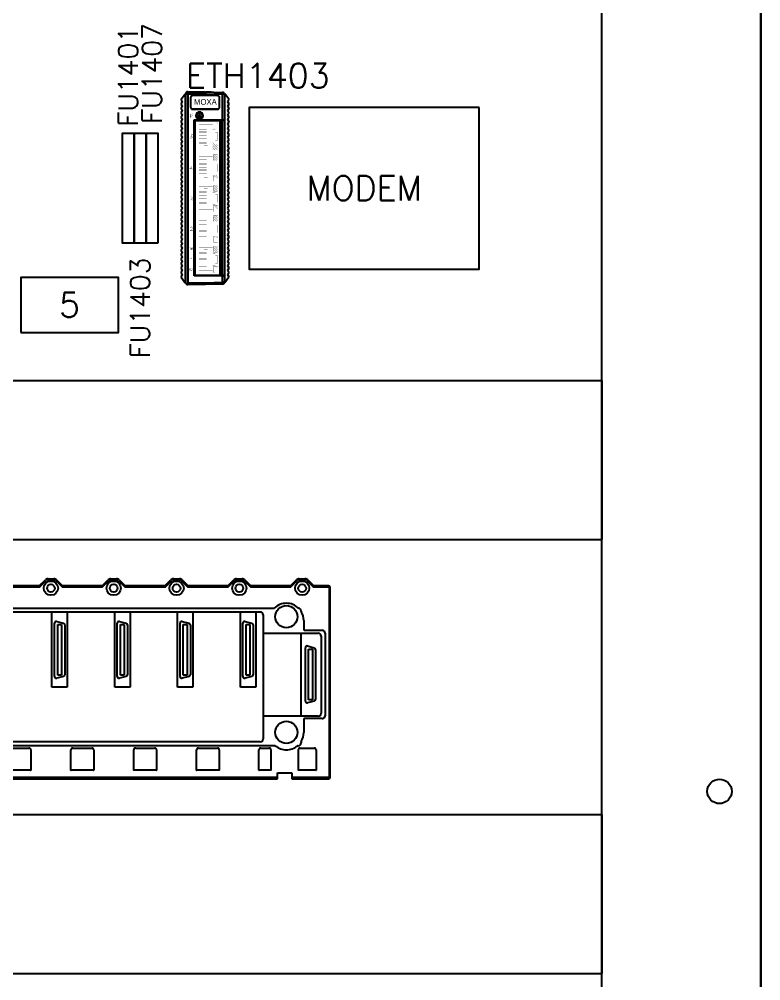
# Model space of a CAD drawing. Header units: inches. Extents: x -8 to 28.4, y -30 to 31.2.
# Drawn here: x 13.24 to 28.4, y -4.14 to 15.5 of the extents above; entities that cross this region are included whole.
import ezdxf
from ezdxf.enums import TextEntityAlignment as Align

# ---------------------------------------------------------------- set-up
doc = ezdxf.new("R2010")
doc.units = ezdxf.units.IN
doc.header["$MEASUREMENT"] = 0
doc.set_wipeout_variables(frame=1)
for name, color, linetype in [('271317274H_1', 7, 'Continuous'), ('PNPD', 7, 'Continuous'), ('PNPG', 72, 'Continuous'), ('PSYMS', 7, 'Continuous'), ('PTAG', 150, 'Continuous')]:
    doc.layers.add(name, color=color, linetype=linetype)
doc.styles.get("Standard").update_dxf_attribs({"font": 'romans.shx'})
doc.styles.add('WD', font='romans.shx')

# ---------------------------------------------------------------- blocks, each defined once
blk = doc.blocks.new('EDS-205')
at = {"color": 7, "linetype": 'Continuous'}
for p, q in [((0.135, 1.969), (0.499, 1.969)), ((0.135, 1.969), (0.135, -1.929)), ((0.499, 1.969), (0.845, 1.956)), ((0.499, 1.969), (0.499, 1.929)), ((0.513, 1.969), (0.604, 1.969)), ((0.604, 1.969), (0.604, 1.965)), ((0.003, 1.802), (0.025, 1.766)), ((0.004, 1.819), (0.084, 1.929)), ((0.084, 1.929), (0.499, 1.929)), ((0.084, 1.89), (0.096, 1.89)), ((0.084, 1.89), (0.084, -1.89)), ((0.096, -1.929), (0.096, 1.929)), ((0.193, 1.85), (0.194, 1.85)), ((0.193, 1.85), (0.193, 1.654)), ((0.194, 1.85), (0.194, 1.654)), ((0.745, 1.891), (0.234, 1.891)), ((0.234, 1.891), (0.234, 1.89)), ((0.745, 1.89), (0.234, 1.89)), ((0.499, 1.929), (0.844, 1.917)), ((0.745, 1.891), (0.745, 1.89)), ((0.786, 1.85), (0.785, 1.85)), ((0.785, 1.654), (0.785, 1.85)), ((0.786, 1.654), (0.786, 1.85)), ((0.844, 1.917), (0.845, 1.956)), ((0.883, 1.917), (0.844, 1.917)), ((0.844, 1.395), (0.844, 1.917)), ((0.881, 1.929), (0.895, 1.929)), ((0.883, 1.929), (0.883, -1.929)), ((0.883, 1.89), (0.895, 1.89)), ((0.975, 1.819), (0.895, 1.929)), ((0.895, -1.89), (0.895, 1.89)), ((0.954, 1.766), (0.976, 1.802)), ((0.025, 1.766), (0.002, 1.729)), ((0.002, 1.712), (0.025, 1.675)), ((0.025, 1.675), (0.002, 1.638)), ((0.002, 1.622), (0.025, 1.585)), ((0.025, 1.585), (0.002, 1.547)), ((0.193, 1.654), (0.194, 1.654)), ((0.234, 1.614), (0.745, 1.614)), ((0.234, 1.613), (0.234, 1.614)), ((0.745, 1.613), (0.234, 1.613)), ((0.745, 1.613), (0.745, 1.614)), ((0.786, 1.654), (0.785, 1.654)), ((0.977, 1.729), (0.954, 1.766)), ((0.954, 1.675), (0.977, 1.712)), ((0.977, 1.638), (0.954, 1.675)), ((0.954, 1.585), (0.977, 1.622)), ((0.977, 1.547), (0.954, 1.585)), ((0.002, 1.531), (0.025, 1.494)), ((0.025, 1.494), (0.002, 1.457)), ((0.002, 1.441), (0.025, 1.404)), ((0.025, 1.404), (0.002, 1.366)), ((0.264, 1.395), (0.844, 1.395)), ((0.268, 1.391), (0.264, 1.395)), ((0.264, -1.789), (0.264, 1.395)), ((0.883, 1.392), (0.268, 1.391)), ((0.268, 1.391), (0.268, 1.383)), ((0.269, 1.383), (0.268, 1.383)), ((0.269, 1.383), (0.269, -1.784)), ((0.277, 1.391), (0.277, -1.784)), ((0.277, 1.382), (0.793, 1.382)), ((0.332, 1.534), (0.329, 1.537)), ((0.419, 1.534), (0.422, 1.537)), ((0.539, 1.382), (0.539, 1.391)), ((0.793, 1.382), (0.793, -1.776)), ((0.804, 1.391), (0.804, -1.784)), ((0.804, 1.386), (0.883, 1.39)), ((0.843, 1.388), (0.843, 1.391)), ((0.844, 1.395), (0.872, 1.394)), ((0.844, 1.391), (0.844, 1.388)), ((0.846, -1.782), (0.846, 1.388)), ((0.872, 1.394), (0.883, 1.393)), ((0.954, 1.494), (0.977, 1.531)), ((0.977, 1.457), (0.954, 1.494)), ((0.954, 1.404), (0.977, 1.441)), ((0.977, 1.366), (0.954, 1.404)), ((0.002, 1.35), (0.025, 1.313)), ((0.025, 1.313), (0.002, 1.276)), ((0.002, 1.26), (0.025, 1.222)), ((0.025, 1.222), (0.002, 1.185)), ((0.954, 1.313), (0.977, 1.35)), ((0.977, 1.276), (0.954, 1.313)), ((0.954, 1.222), (0.977, 1.26)), ((0.977, 1.185), (0.954, 1.222)), ((0.002, 1.169), (0.025, 1.132)), ((0.025, 1.132), (0.002, 1.095)), ((0.002, 1.079), (0.025, 1.041)), ((0.025, 1.041), (0.002, 1.004)), ((0.002, 0.988), (0.025, 0.951)), ((0.954, 1.132), (0.977, 1.169)), ((0.977, 1.095), (0.954, 1.132)), ((0.954, 1.041), (0.977, 1.079)), ((0.977, 1.004), (0.954, 1.041)), ((0.954, 0.951), (0.977, 0.988)), ((0.025, 0.951), (0.002, 0.914)), ((0.002, 0.897), (0.025, 0.86)), ((0.025, 0.86), (0.002, 0.823)), ((0.002, 0.807), (0.025, 0.77)), ((0.977, 0.914), (0.954, 0.951)), ((0.954, 0.86), (0.977, 0.897)), ((0.977, 0.823), (0.954, 0.86)), ((0.954, 0.77), (0.977, 0.807)), ((0.025, 0.77), (0.002, 0.733)), ((0.002, 0.716), (0.025, 0.679)), ((0.025, 0.679), (0.002, 0.642)), ((0.002, 0.626), (0.025, 0.589)), ((0.977, 0.733), (0.954, 0.77)), ((0.954, 0.679), (0.977, 0.716)), ((0.977, 0.642), (0.954, 0.679)), ((0.954, 0.589), (0.977, 0.626)), ((0.025, 0.589), (0.002, 0.551)), ((0.002, 0.535), (0.025, 0.498)), ((0.025, 0.498), (0.002, 0.461)), ((0.002, 0.445), (0.025, 0.407)), ((0.025, 0.407), (0.002, 0.37)), ((0.977, 0.551), (0.954, 0.589)), ((0.954, 0.498), (0.977, 0.535)), ((0.977, 0.461), (0.954, 0.498)), ((0.954, 0.407), (0.977, 0.445)), ((0.977, 0.37), (0.954, 0.407)), ((0.002, 0.354), (0.025, 0.317)), ((0.025, 0.317), (0.002, 0.28)), ((0.002, 0.264), (0.025, 0.226)), ((0.025, 0.226), (0.002, 0.189)), ((0.954, 0.317), (0.977, 0.354)), ((0.977, 0.28), (0.954, 0.317)), ((0.954, 0.226), (0.977, 0.264)), ((0.977, 0.189), (0.954, 0.226)), ((0.002, 0.173), (0.025, 0.136)), ((0.025, 0.136), (0.002, 0.099)), ((0.002, 0.082), (0.025, 0.045)), ((0.025, 0.045), (0.002, 0.008)), ((0.793, 0.059), (0.804, 0.059)), ((0.954, 0.136), (0.977, 0.173)), ((0.977, 0.099), (0.954, 0.136)), ((0.954, 0.045), (0.977, 0.082)), ((0.977, 0.008), (0.954, 0.045)), ((0.002, -0.008), (0.025, -0.045)), ((0.025, -0.045), (0.002, -0.082)), ((0.002, -0.099), (0.025, -0.136)), ((0.025, -0.136), (0.002, -0.173)), ((0.002, -0.189), (0.025, -0.226)), ((0.793, -0.138), (0.804, -0.138)), ((0.954, -0.045), (0.977, -0.008)), ((0.977, -0.082), (0.954, -0.045)), ((0.954, -0.136), (0.977, -0.099)), ((0.977, -0.173), (0.954, -0.136)), ((0.954, -0.226), (0.977, -0.189)), ((0.025, -0.226), (0.002, -0.264)), ((0.002, -0.28), (0.025, -0.317)), ((0.025, -0.317), (0.002, -0.354)), ((0.002, -0.37), (0.025, -0.407)), ((0.977, -0.264), (0.954, -0.226)), ((0.954, -0.317), (0.977, -0.28)), ((0.977, -0.354), (0.954, -0.317)), ((0.954, -0.407), (0.977, -0.37)), ((0.025, -0.407), (0.002, -0.445)), ((0.002, -0.461), (0.025, -0.498)), ((0.025, -0.498), (0.002, -0.535)), ((0.002, -0.551), (0.025, -0.589)), ((0.025, -0.589), (0.002, -0.626)), ((0.977, -0.445), (0.954, -0.407)), ((0.954, -0.498), (0.977, -0.461)), ((0.977, -0.535), (0.954, -0.498)), ((0.954, -0.589), (0.977, -0.551)), ((0.977, -0.626), (0.954, -0.589)), ((0.002, -0.642), (0.025, -0.679)), ((0.025, -0.679), (0.002, -0.716)), ((0.002, -0.733), (0.025, -0.77)), ((0.025, -0.77), (0.002, -0.807)), ((0.954, -0.679), (0.977, -0.642)), ((0.977, -0.716), (0.954, -0.679)), ((0.954, -0.77), (0.977, -0.733)), ((0.977, -0.807), (0.954, -0.77)), ((0.002, -0.823), (0.025, -0.86)), ((0.025, -0.86), (0.002, -0.897)), ((0.002, -0.914), (0.025, -0.951)), ((0.025, -0.951), (0.002, -0.988)), ((0.954, -0.86), (0.977, -0.823)), ((0.977, -0.897), (0.954, -0.86)), ((0.954, -0.951), (0.977, -0.914)), ((0.977, -0.988), (0.954, -0.951)), ((0.002, -1.004), (0.025, -1.041)), ((0.025, -1.041), (0.002, -1.079)), ((0.002, -1.095), (0.025, -1.132)), ((0.025, -1.132), (0.002, -1.169)), ((0.954, -1.041), (0.977, -1.004)), ((0.977, -1.079), (0.954, -1.041)), ((0.954, -1.132), (0.977, -1.095)), ((0.977, -1.169), (0.954, -1.132)), ((0.002, -1.185), (0.025, -1.222)), ((0.025, -1.222), (0.002, -1.26)), ((0.002, -1.276), (0.025, -1.313)), ((0.025, -1.313), (0.002, -1.35)), ((0.002, -1.366), (0.025, -1.404)), ((0.954, -1.222), (0.977, -1.185)), ((0.977, -1.26), (0.954, -1.222)), ((0.954, -1.313), (0.977, -1.276)), ((0.977, -1.35), (0.954, -1.313)), ((0.954, -1.404), (0.977, -1.366)), ((0.025, -1.404), (0.002, -1.441)), ((0.002, -1.457), (0.025, -1.494)), ((0.025, -1.494), (0.002, -1.531)), ((0.002, -1.547), (0.025, -1.585)), ((0.793, -1.516), (0.804, -1.516)), ((0.977, -1.441), (0.954, -1.404)), ((0.954, -1.494), (0.977, -1.457)), ((0.977, -1.531), (0.954, -1.494)), ((0.954, -1.585), (0.977, -1.547)), ((0.025, -1.585), (0.002, -1.622)), ((0.002, -1.638), (0.025, -1.675)), ((0.025, -1.675), (0.002, -1.712)), ((0.002, -1.729), (0.025, -1.766)), ((0.025, -1.766), (0.003, -1.802)), ((0.793, -1.713), (0.804, -1.713)), ((0.977, -1.622), (0.954, -1.585)), ((0.954, -1.675), (0.977, -1.638)), ((0.977, -1.712), (0.954, -1.675)), ((0.954, -1.766), (0.977, -1.729)), ((0.976, -1.802), (0.954, -1.766)), ((0.004, -1.819), (0.084, -1.929)), ((0.084, -1.89), (0.096, -1.89)), ((0.096, -1.929), (0.084, -1.929)), ((0.107, -1.957), (0.135, -1.929)), ((0.135, -1.929), (0.499, -1.929)), ((0.264, -1.789), (0.269, -1.784)), ((0.844, -1.789), (0.264, -1.789)), ((0.269, -1.784), (0.836, -1.784)), ((0.277, -1.776), (0.793, -1.776)), ((0.499, -1.929), (0.844, -1.917)), ((0.499, -1.969), (0.499, -1.929)), ((0.845, -1.956), (0.499, -1.969)), ((0.539, -1.784), (0.539, -1.776)), ((0.883, -1.783), (0.804, -1.779)), ((0.836, -1.785), (0.836, -1.784)), ((0.883, -1.785), (0.836, -1.785)), ((0.843, -1.785), (0.843, -1.782)), ((0.844, -1.781), (0.844, -1.785)), ((0.844, -1.789), (0.872, -1.788)), ((0.844, -1.917), (0.844, -1.789)), ((0.845, -1.956), (0.844, -1.917)), ((0.883, -1.917), (0.844, -1.917)), ((0.872, -1.788), (0.883, -1.787)), ((0.881, -1.929), (0.895, -1.929)), ((0.883, -1.89), (0.895, -1.89)), ((0.975, -1.819), (0.895, -1.929)), ((0.499, -1.969), (0.135, -1.969))]:
    blk.add_line(p, q, dxfattribs=at)
at = {"color": 7, "linetype": 'Continuous', "extrusion": (0, 0, -1), "flags": 128}
for points in [[(-0.074, 1.916), (-0.082, 1.904), (-0.084, 1.89)], [(-0.895, 1.89), (-0.898, 1.904), (-0.905, 1.916)], [(-0.084, -1.89), (-0.082, -1.904), (-0.074, -1.916)], [(-0.905, -1.916), (-0.898, -1.904), (-0.895, -1.89)]]:
    blk.add_lwpolyline(points, dxfattribs=at)
at = {"color": 7, "linetype": 'Continuous'}
for radius in [0.0591, 0.0197]:
    blk.add_circle((0.375, 1.48), radius, dxfattribs=at)
for centre, radius, start, end in [((0.135, 1.929), 0.0394, 90, 180), ((0.016, 1.81), 0.0157, 143.7462, 210.9638), ((0.234, 1.85), 0.0404, 90, 180), ((0.234, 1.85), 0.0394, 90, 180), ((0.745, 1.85), 0.0404, 0, 90), ((0.745, 1.85), 0.0394, 0, 90), ((0.844, 1.917), 0.0394, 17.8286, 88), ((0.844, 1.917), 0.0394, 0, 88), ((0.963, 1.81), 0.0157, 329.0362, 36.2538), ((0.016, 1.72), 0.0157, 149.0362, 210.9638), ((0.016, 1.63), 0.0157, 149.0362, 210.9638), ((0.234, 1.654), 0.0404, 180, 270), ((0.234, 1.654), 0.0394, 180, 270), ((0.745, 1.654), 0.0404, 270, 0), ((0.745, 1.654), 0.0394, 270, 0), ((0.963, 1.72), 0.0157, 329.0362, 30.9638), ((0.963, 1.63), 0.0157, 329.0362, 30.9638), ((0.016, 1.539), 0.0157, 149.0362, 210.9638), ((0.016, 1.449), 0.0157, 149.0362, 210.9638), ((0.375, 1.48), 0.073, 129.3229, 50.6771), ((0.375, 1.488), 0.0671, 46.4138, 133.5862), ((0.963, 1.539), 0.0157, 329.0362, 30.9638), ((0.963, 1.449), 0.0157, 329.0362, 30.9638), ((0.016, 1.358), 0.0157, 149.0362, 210.9638), ((0.016, 1.268), 0.0157, 149.0362, 210.9638), ((0.016, 1.177), 0.0157, 149.0362, 210.9638), ((0.963, 1.358), 0.0157, 329.0362, 30.9638), ((0.963, 1.268), 0.0157, 329.0362, 30.9638), ((0.963, 1.177), 0.0157, 329.0362, 30.9638), ((0.016, 1.087), 0.0157, 149.0362, 210.9638), ((0.016, 0.996), 0.0157, 149.0362, 210.9638), ((0.963, 1.087), 0.0157, 329.0362, 30.9638), ((0.963, 0.996), 0.0157, 329.0362, 30.9638), ((0.016, 0.906), 0.0157, 149.0362, 210.9638), ((0.016, 0.815), 0.0157, 149.0362, 210.9638), ((0.963, 0.906), 0.0157, 329.0362, 30.9638), ((0.963, 0.815), 0.0157, 329.0362, 30.9638), ((0.016, 0.724), 0.0157, 149.0362, 210.9638), ((0.016, 0.634), 0.0157, 149.0362, 210.9638), ((0.963, 0.724), 0.0157, 329.0362, 30.9638), ((0.963, 0.634), 0.0157, 329.0362, 30.9638), ((0.016, 0.543), 0.0157, 149.0362, 210.9638), ((0.016, 0.453), 0.0157, 149.0362, 210.9638), ((0.963, 0.543), 0.0157, 329.0362, 30.9638), ((0.963, 0.453), 0.0157, 329.0362, 30.9638), ((0.016, 0.362), 0.0157, 149.0362, 210.9638), ((0.016, 0.272), 0.0157, 149.0362, 210.9638), ((0.963, 0.362), 0.0157, 329.0362, 30.9638), ((0.963, 0.272), 0.0157, 329.0362, 30.9638), ((0.016, 0.181), 0.0157, 149.0362, 210.9638), ((0.016, 0.091), 0.0157, 149.0362, 210.9638), ((0.016, 0), 0.0157, 149.0362, 210.9638), ((0.963, 0.181), 0.0157, 329.0362, 30.9638), ((0.963, 0.091), 0.0157, 329.0362, 30.9638), ((0.963, 0), 0.0157, 329.0362, 30.9638), ((0.016, -0.091), 0.0157, 149.0362, 210.9638), ((0.016, -0.181), 0.0157, 149.0362, 210.9638), ((0.963, -0.091), 0.0157, 329.0362, 30.9638), ((0.963, -0.181), 0.0157, 329.0362, 30.9638), ((0.016, -0.272), 0.0157, 149.0362, 210.9638), ((0.016, -0.362), 0.0157, 149.0362, 210.9638), ((0.963, -0.272), 0.0157, 329.0362, 30.9638), ((0.963, -0.362), 0.0157, 329.0362, 30.9638), ((0.016, -0.453), 0.0157, 149.0362, 210.9638), ((0.016, -0.543), 0.0157, 149.0362, 210.9638), ((0.963, -0.453), 0.0157, 329.0362, 30.9638), ((0.963, -0.543), 0.0157, 329.0362, 30.9638), ((0.016, -0.634), 0.0157, 149.0362, 210.9638), ((0.016, -0.724), 0.0157, 149.0362, 210.9638), ((0.963, -0.634), 0.0157, 329.0362, 30.9638), ((0.963, -0.724), 0.0157, 329.0362, 30.9638), ((0.016, -0.815), 0.0157, 149.0362, 210.9638), ((0.016, -0.906), 0.0157, 149.0362, 210.9638), ((0.963, -0.815), 0.0157, 329.0362, 30.9638), ((0.963, -0.906), 0.0157, 329.0362, 30.9638), ((0.016, -0.996), 0.0157, 149.0362, 210.9638), ((0.016, -1.087), 0.0157, 149.0362, 210.9638), ((0.016, -1.177), 0.0157, 149.0362, 210.9638), ((0.963, -0.996), 0.0157, 329.0362, 30.9638), ((0.963, -1.087), 0.0157, 329.0362, 30.9638), ((0.963, -1.177), 0.0157, 329.0362, 30.9638), ((0.016, -1.268), 0.0157, 149.0362, 210.9638), ((0.016, -1.358), 0.0157, 149.0362, 210.9638), ((0.963, -1.268), 0.0157, 329.0362, 30.9638), ((0.963, -1.358), 0.0157, 329.0362, 30.9638), ((0.016, -1.449), 0.0157, 149.0362, 210.9638), ((0.016, -1.539), 0.0157, 149.0362, 210.9638), ((0.963, -1.449), 0.0157, 329.0362, 30.9638), ((0.963, -1.539), 0.0157, 329.0362, 30.9638), ((0.016, -1.63), 0.0157, 149.0362, 210.9638), ((0.016, -1.72), 0.0157, 149.0362, 210.9638), ((0.963, -1.63), 0.0157, 329.0362, 30.9638), ((0.963, -1.72), 0.0157, 329.0362, 30.9638), ((0.016, -1.81), 0.0157, 149.0362, 216.2538), ((0.135, -1.929), 0.0394, 180, 270), ((0.844, -1.917), 0.0394, 272, 0), ((0.963, -1.81), 0.0157, 323.7462, 30.9638)]:
    blk.add_arc(centre, radius, start, end, dxfattribs=at)
at = {"layer": '271317274H_1', "color": 7, "linetype": 'Continuous', "const_width": 0.003}
for points in [[(0.198, 1.471), (0.198, 1.442), (0.184, 1.442), (0.184, 1.521), (0.192, 1.522), (0.198, 1.522), (0.2, 1.522), (0.212, 1.521), (0.221, 1.52), (0.228, 1.516), (0.233, 1.512), (0.236, 1.506), (0.237, 1.498), (0.233, 1.483), (0.222, 1.474), (0.205, 1.471), (0.203, 1.471), (0.201, 1.471)], [(0.198, 1.509), (0.198, 1.484), (0.2, 1.484), (0.202, 1.483), (0.204, 1.483), (0.21, 1.484), (0.214, 1.485), (0.218, 1.487), (0.22, 1.489), (0.222, 1.493), (0.222, 1.497), (0.22, 1.504), (0.213, 1.508), (0.202, 1.51), (0.201, 1.51), (0.199, 1.509)], [(0.186, 1.027), (0.192, 1.039), (0.197, 1.035), (0.202, 1.033), (0.207, 1.032), (0.214, 1.034), (0.219, 1.04), (0.22, 1.049), (0.22, 1.054), (0.219, 1.058), (0.217, 1.061), (0.215, 1.063), (0.211, 1.064), (0.207, 1.064), (0.203, 1.064), (0.198, 1.062), (0.194, 1.058), (0.189, 1.062), (0.189, 1.101), (0.231, 1.101), (0.231, 1.089), (0.202, 1.089), (0.202, 1.075), (0.205, 1.076), (0.208, 1.076), (0.211, 1.076), (0.218, 1.076), (0.224, 1.073), (0.229, 1.07), (0.232, 1.065), (0.234, 1.058), (0.235, 1.05), (0.232, 1.034), (0.222, 1.024), (0.207, 1.02), (0.199, 1.021), (0.192, 1.023)], [(0.229, 0.395), (0.229, 0.375), (0.215, 0.375), (0.215, 0.395), (0.179, 0.395), (0.179, 0.404), (0.223, 0.455), (0.229, 0.455), (0.229, 0.407), (0.237, 0.407), (0.237, 0.395)], [(0.215, 0.431), (0.195, 0.407), (0.215, 0.407)], [(0.186, -0.241), (0.193, -0.23), (0.197, -0.234), (0.202, -0.236), (0.206, -0.237), (0.214, -0.235), (0.218, -0.231), (0.22, -0.224), (0.219, -0.221), (0.218, -0.217), (0.216, -0.215), (0.213, -0.213), (0.209, -0.212), (0.205, -0.211), (0.203, -0.211), (0.203, -0.2), (0.205, -0.2), (0.212, -0.198), (0.216, -0.195), (0.217, -0.189), (0.216, -0.184), (0.212, -0.18), (0.206, -0.179), (0.202, -0.179), (0.198, -0.181), (0.194, -0.184), (0.188, -0.175), (0.19, -0.173), (0.192, -0.171), (0.196, -0.169), (0.199, -0.168), (0.203, -0.167), (0.207, -0.167), (0.214, -0.167), (0.22, -0.169), (0.225, -0.172), (0.229, -0.176), (0.231, -0.181), (0.232, -0.187), (0.231, -0.195), (0.227, -0.2), (0.222, -0.205), (0.229, -0.21), (0.233, -0.217), (0.234, -0.225), (0.234, -0.232), (0.231, -0.238), (0.227, -0.243), (0.221, -0.246), (0.214, -0.248), (0.206, -0.249), (0.199, -0.248), (0.192, -0.245)], [(0.184, -0.871), (0.184, -0.866), (0.21, -0.829), (0.214, -0.822), (0.216, -0.816), (0.217, -0.811), (0.216, -0.806), (0.212, -0.803), (0.206, -0.802), (0.201, -0.803), (0.197, -0.806), (0.193, -0.81), (0.184, -0.803), (0.186, -0.799), (0.189, -0.796), (0.192, -0.793), (0.197, -0.791), (0.201, -0.79), (0.206, -0.79), (0.213, -0.79), (0.22, -0.792), (0.225, -0.795), (0.229, -0.799), (0.231, -0.805), (0.232, -0.811), (0.231, -0.817), (0.228, -0.825), (0.223, -0.833), (0.207, -0.858), (0.237, -0.858), (0.237, -0.871)], [(0.16, -1.262), (0.16, -1.23), (0.15, -1.236), (0.15, -1.228), (0.156, -1.225), (0.16, -1.221), (0.164, -1.217), (0.167, -1.217), (0.167, -1.262)], [(0.181, -1.239), (0.182, -1.233), (0.183, -1.228), (0.186, -1.223), (0.189, -1.22), (0.193, -1.217), (0.197, -1.217), (0.206, -1.219), (0.211, -1.227), (0.213, -1.24), (0.213, -1.246), (0.211, -1.252), (0.209, -1.257), (0.206, -1.26), (0.202, -1.262), (0.197, -1.263), (0.192, -1.262), (0.188, -1.26), (0.185, -1.257), (0.183, -1.252), (0.181, -1.246)], [(0.189, -1.239), (0.189, -1.245), (0.19, -1.249), (0.191, -1.252), (0.192, -1.255), (0.194, -1.256), (0.197, -1.256), (0.199, -1.256), (0.201, -1.255), (0.203, -1.253), (0.204, -1.249), (0.205, -1.245), (0.205, -1.239), (0.205, -1.234), (0.204, -1.23), (0.203, -1.227), (0.202, -1.225), (0.2, -1.224), (0.197, -1.223), (0.193, -1.225), (0.19, -1.23)], [(0.218, -1.239), (0.218, -1.233), (0.22, -1.228), (0.222, -1.223), (0.225, -1.22), (0.229, -1.217), (0.234, -1.217), (0.243, -1.219), (0.248, -1.227), (0.25, -1.24), (0.249, -1.246), (0.248, -1.252), (0.245, -1.257), (0.242, -1.26), (0.238, -1.262), (0.234, -1.263), (0.229, -1.262), (0.225, -1.26), (0.222, -1.257), (0.219, -1.252), (0.218, -1.246)], [(0.226, -1.239), (0.226, -1.245), (0.227, -1.249), (0.228, -1.252), (0.229, -1.255), (0.231, -1.256), (0.233, -1.256), (0.236, -1.256), (0.238, -1.255), (0.24, -1.253), (0.241, -1.249), (0.241, -1.245), (0.241, -1.239), (0.241, -1.234), (0.241, -1.23), (0.24, -1.227), (0.238, -1.225), (0.236, -1.224), (0.234, -1.223), (0.229, -1.225), (0.227, -1.23)], [(0.214, -1.492), (0.214, -1.435), (0.198, -1.445), (0.198, -1.431), (0.208, -1.426), (0.216, -1.42), (0.223, -1.413), (0.228, -1.413), (0.228, -1.492)], [(0.178, -1.68), (0.178, -1.648), (0.169, -1.653), (0.169, -1.646), (0.174, -1.643), (0.179, -1.639), (0.183, -1.635), (0.186, -1.635), (0.186, -1.68)], [(0.2, -1.656), (0.2, -1.651), (0.201, -1.645), (0.204, -1.641), (0.207, -1.637), (0.211, -1.635), (0.216, -1.635), (0.225, -1.637), (0.23, -1.645), (0.232, -1.657), (0.231, -1.664), (0.23, -1.67), (0.227, -1.674), (0.224, -1.678), (0.22, -1.68), (0.216, -1.681), (0.211, -1.68), (0.206, -1.678), (0.203, -1.675), (0.201, -1.67), (0.2, -1.664)], [(0.208, -1.657), (0.208, -1.662), (0.209, -1.667), (0.209, -1.67), (0.211, -1.672), (0.213, -1.674), (0.215, -1.674), (0.218, -1.674), (0.22, -1.673), (0.221, -1.671), (0.222, -1.667), (0.223, -1.663), (0.223, -1.657), (0.223, -1.652), (0.223, -1.647), (0.222, -1.644), (0.22, -1.643), (0.218, -1.641), (0.216, -1.641), (0.211, -1.643), (0.209, -1.648)]]:
    blk.add_lwpolyline(points, close=True, dxfattribs=at)
at = {"layer": '271317274H_1', "linetype": 'Continuous', "const_width": 0.003}
for points in [[(0.364, 1.295), (0.364, 0.826), (0.646, 0.826), (0.646, 0.935), (0.697, 0.935), (0.697, 0.982), (0.744, 0.982), (0.744, 1.139), (0.697, 1.139), (0.697, 1.187), (0.646, 1.187), (0.646, 1.295)], [(0.364, 1.224), (0.364, 1.2), (0.52, 1.2), (0.52, 1.224)], [(0.364, 1.181), (0.364, 1.157), (0.52, 1.157), (0.52, 1.181)], [(0.466, 1.295), (0.466, 1.256), (0.544, 1.256), (0.544, 1.295)], [(0.364, 1.137), (0.364, 1.114), (0.52, 1.114), (0.52, 1.137)], [(0.364, 1.094), (0.364, 1.07), (0.52, 1.07), (0.52, 1.094)], [(0.364, 1.051), (0.364, 1.027), (0.52, 1.027), (0.52, 1.051)], [(0.364, 1.007), (0.364, 0.984), (0.52, 0.984), (0.52, 1.007)], [(0.364, 0.964), (0.364, 0.94), (0.52, 0.94), (0.52, 0.964)], [(0.364, 0.921), (0.364, 0.897), (0.52, 0.897), (0.52, 0.921)], [(0.466, 0.826), (0.466, 0.866), (0.544, 0.866), (0.544, 0.826)], [(0.364, 0.649), (0.364, 0.18), (0.646, 0.18), (0.646, 0.289), (0.697, 0.289), (0.697, 0.336), (0.744, 0.336), (0.744, 0.493), (0.697, 0.493), (0.697, 0.541), (0.646, 0.541), (0.646, 0.649)], [(0.466, 0.649), (0.466, 0.61), (0.544, 0.61), (0.544, 0.649)], [(0.661, 0.561), (0.661, 0.688), (0.745, 0.688), (0.745, 0.561)], [(0.364, 0.578), (0.364, 0.554), (0.52, 0.554), (0.52, 0.578)], [(0.364, 0.535), (0.364, 0.511), (0.52, 0.511), (0.52, 0.535)], [(0.364, 0.491), (0.364, 0.468), (0.52, 0.468), (0.52, 0.491)], [(0.364, 0.448), (0.364, 0.424), (0.52, 0.424), (0.52, 0.448)], [(0.364, 0.405), (0.364, 0.381), (0.52, 0.381), (0.52, 0.405)], [(0.364, 0.361), (0.364, 0.338), (0.52, 0.338), (0.52, 0.361)], [(0.364, 0.318), (0.364, 0.294), (0.52, 0.294), (0.52, 0.318)], [(0.364, 0.275), (0.364, 0.251), (0.52, 0.251), (0.52, 0.275)], [(0.466, 0.18), (0.466, 0.22), (0.544, 0.22), (0.544, 0.18)], [(0.661, 0.269), (0.661, 0.142), (0.745, 0.142), (0.745, 0.269)], [(0.364, 0.027), (0.364, -0.442), (0.646, -0.442), (0.646, -0.334), (0.697, -0.334), (0.697, -0.287), (0.744, -0.287), (0.744, -0.129), (0.697, -0.129), (0.697, -0.082), (0.646, -0.082), (0.646, 0.027)], [(0.466, 0.027), (0.466, -0.013), (0.544, -0.013), (0.544, 0.027)], [(0.661, -0.061), (0.661, 0.065), (0.745, 0.065), (0.745, -0.061)], [(0.364, -0.044), (0.364, -0.068), (0.52, -0.068), (0.52, -0.044)], [(0.364, -0.088), (0.364, -0.111), (0.52, -0.111), (0.52, -0.088)], [(0.364, -0.131), (0.364, -0.155), (0.52, -0.155), (0.52, -0.131)], [(0.364, -0.174), (0.364, -0.198), (0.52, -0.198), (0.52, -0.174)], [(0.364, -0.218), (0.364, -0.241), (0.52, -0.241), (0.52, -0.218)], [(0.364, -0.261), (0.364, -0.285), (0.52, -0.285), (0.52, -0.261)], [(0.364, -0.304), (0.364, -0.328), (0.52, -0.328), (0.52, -0.304)], [(0.364, -0.348), (0.364, -0.371), (0.52, -0.371), (0.52, -0.348)], [(0.661, -0.354), (0.661, -0.48), (0.745, -0.48), (0.745, -0.354)], [(0.466, -0.442), (0.466, -0.403), (0.544, -0.403), (0.544, -0.442)], [(0.661, -0.684), (0.661, -0.557), (0.745, -0.557), (0.745, -0.684)], [(0.364, -0.596), (0.364, -1.065), (0.646, -1.065), (0.646, -0.956), (0.697, -0.956), (0.697, -0.909), (0.744, -0.909), (0.744, -0.751), (0.697, -0.751), (0.697, -0.704), (0.646, -0.704), (0.646, -0.596)], [(0.364, -0.667), (0.364, -0.69), (0.52, -0.69), (0.52, -0.667)], [(0.364, -0.71), (0.364, -0.734), (0.52, -0.734), (0.52, -0.71)], [(0.364, -0.753), (0.364, -0.777), (0.52, -0.777), (0.52, -0.753)], [(0.466, -0.596), (0.466, -0.635), (0.544, -0.635), (0.544, -0.596)], [(0.364, -0.797), (0.364, -0.82), (0.52, -0.82), (0.52, -0.797)], [(0.364, -0.84), (0.364, -0.864), (0.52, -0.864), (0.52, -0.84)], [(0.364, -0.883), (0.364, -0.907), (0.52, -0.907), (0.52, -0.883)], [(0.364, -0.927), (0.364, -0.95), (0.52, -0.95), (0.52, -0.927)], [(0.364, -0.97), (0.364, -0.994), (0.52, -0.994), (0.52, -0.97)], [(0.661, -0.976), (0.661, -1.102), (0.745, -1.102), (0.745, -0.976)], [(0.466, -1.065), (0.466, -1.025), (0.544, -1.025), (0.544, -1.065)], [(0.661, -1.306), (0.661, -1.18), (0.745, -1.18), (0.745, -1.306)], [(0.364, -1.218), (0.364, -1.687), (0.646, -1.687), (0.646, -1.579), (0.697, -1.579), (0.697, -1.531), (0.744, -1.531), (0.744, -1.374), (0.697, -1.374), (0.697, -1.326), (0.646, -1.326), (0.646, -1.218)], [(0.364, -1.289), (0.364, -1.313), (0.52, -1.313), (0.52, -1.289)], [(0.364, -1.332), (0.364, -1.356), (0.52, -1.356), (0.52, -1.332)], [(0.364, -1.376), (0.364, -1.399), (0.52, -1.399), (0.52, -1.376)], [(0.466, -1.218), (0.466, -1.258), (0.544, -1.258), (0.544, -1.218)], [(0.364, -1.419), (0.364, -1.443), (0.52, -1.443), (0.52, -1.419)], [(0.364, -1.462), (0.364, -1.486), (0.52, -1.486), (0.52, -1.462)], [(0.364, -1.506), (0.364, -1.529), (0.52, -1.529), (0.52, -1.506)], [(0.364, -1.549), (0.364, -1.573), (0.52, -1.573), (0.52, -1.549)], [(0.364, -1.592), (0.364, -1.616), (0.52, -1.616), (0.52, -1.592)], [(0.466, -1.687), (0.466, -1.648), (0.544, -1.648), (0.544, -1.687)], [(0.661, -1.598), (0.661, -1.725), (0.745, -1.725), (0.745, -1.598)]]:
    blk.add_lwpolyline(points, close=True, dxfattribs=at)
for points in [[(0.646, 1.295), (0.646, 1.34)], [(0.646, 1.295), (0.646, 1.34)], [(0.646, 1.34), (0.748, 1.34)], [(0.646, 1.34), (0.748, 1.34)], [(0.646, 1.313), (0.748, 1.21)], [(0.646, 1.313), (0.748, 1.21)], [(0.646, 1.278), (0.737, 1.187)], [(0.646, 1.278), (0.737, 1.187)], [(0.646, 1.244), (0.702, 1.187)], [(0.646, 1.244), (0.702, 1.187)], [(0.646, 1.209), (0.668, 1.187)], [(0.646, 1.209), (0.668, 1.187)], [(0.654, 1.34), (0.748, 1.245)], [(0.654, 1.34), (0.748, 1.245)], [(0.688, 1.34), (0.748, 1.28)], [(0.688, 1.34), (0.748, 1.28)], [(0.697, 1.187), (0.748, 1.187)], [(0.697, 1.187), (0.748, 1.187)], [(0.723, 1.34), (0.748, 1.315)], [(0.723, 1.34), (0.748, 1.315)], [(0.748, 1.34), (0.748, 1.187)], [(0.748, 1.34), (0.748, 1.187)], [(0.646, 0.93), (0.748, 0.827)], [(0.646, 0.93), (0.748, 0.827)], [(0.646, 0.895), (0.748, 0.793)], [(0.646, 0.895), (0.748, 0.793)], [(0.646, 0.861), (0.725, 0.781)], [(0.646, 0.861), (0.725, 0.781)], [(0.646, 0.826), (0.646, 0.781)], [(0.646, 0.826), (0.646, 0.781)], [(0.646, 0.826), (0.691, 0.781)], [(0.646, 0.826), (0.691, 0.781)], [(0.646, 0.791), (0.656, 0.781)], [(0.646, 0.791), (0.656, 0.781)], [(0.676, 0.935), (0.748, 0.862)], [(0.676, 0.935), (0.748, 0.862)], [(0.697, 0.935), (0.748, 0.935)], [(0.697, 0.935), (0.748, 0.935)], [(0.711, 0.935), (0.748, 0.897)], [(0.711, 0.935), (0.748, 0.897)], [(0.745, 0.935), (0.748, 0.932)], [(0.745, 0.935), (0.748, 0.932)], [(0.748, 0.781), (0.748, 0.935)], [(0.748, 0.781), (0.748, 0.935)], [(0.646, 0.781), (0.748, 0.781)], [(0.646, 0.781), (0.748, 0.781)], [(0.661, 0.669), (0.745, 0.585)], [(0.661, 0.669), (0.745, 0.585)], [(0.661, 0.634), (0.734, 0.561)], [(0.661, 0.634), (0.734, 0.561)], [(0.661, 0.599), (0.699, 0.561)], [(0.661, 0.599), (0.699, 0.561)], [(0.677, 0.688), (0.745, 0.619)], [(0.677, 0.688), (0.745, 0.619)], [(0.712, 0.688), (0.745, 0.654)], [(0.712, 0.688), (0.745, 0.654)], [(0.661, 0.564), (0.665, 0.561)], [(0.661, 0.564), (0.665, 0.561)], [(0.661, 0.251), (0.745, 0.167)], [(0.661, 0.251), (0.745, 0.167)], [(0.661, 0.216), (0.734, 0.142)], [(0.661, 0.216), (0.734, 0.142)], [(0.678, 0.269), (0.745, 0.202)], [(0.678, 0.269), (0.745, 0.202)], [(0.713, 0.269), (0.745, 0.236)], [(0.713, 0.269), (0.745, 0.236)], [(0.661, 0.181), (0.7, 0.142)], [(0.661, 0.181), (0.7, 0.142)], [(0.661, 0.147), (0.666, 0.142)], [(0.661, 0.147), (0.666, 0.142)], [(0.661, 0.042), (0.745, -0.042)], [(0.661, 0.042), (0.745, -0.042)], [(0.661, 0.007), (0.729, -0.061)], [(0.661, 0.007), (0.729, -0.061)], [(0.673, 0.065), (0.745, -0.007)], [(0.673, 0.065), (0.745, -0.007)], [(0.707, 0.065), (0.745, 0.027)], [(0.707, 0.065), (0.745, 0.027)], [(0.742, 0.065), (0.745, 0.062)], [(0.742, 0.065), (0.745, 0.062)], [(0.661, -0.028), (0.695, -0.061)], [(0.661, -0.028), (0.695, -0.061)], [(0.661, -0.376), (0.745, -0.46)], [(0.661, -0.376), (0.745, -0.46)], [(0.674, -0.354), (0.745, -0.425)], [(0.674, -0.354), (0.745, -0.425)], [(0.708, -0.354), (0.745, -0.39)], [(0.708, -0.354), (0.745, -0.39)], [(0.743, -0.354), (0.745, -0.356)], [(0.743, -0.354), (0.745, -0.356)], [(0.661, -0.411), (0.73, -0.48)], [(0.661, -0.411), (0.73, -0.48)], [(0.661, -0.445), (0.696, -0.48)], [(0.661, -0.445), (0.696, -0.48)], [(0.661, -0.585), (0.745, -0.669)], [(0.661, -0.585), (0.745, -0.669)], [(0.669, -0.557), (0.745, -0.634)], [(0.669, -0.557), (0.745, -0.634)], [(0.703, -0.557), (0.745, -0.599)], [(0.703, -0.557), (0.745, -0.599)], [(0.738, -0.557), (0.745, -0.564)], [(0.738, -0.557), (0.745, -0.564)], [(0.661, -0.619), (0.725, -0.684)], [(0.661, -0.619), (0.725, -0.684)], [(0.661, -0.654), (0.69, -0.684)], [(0.661, -0.654), (0.69, -0.684)], [(0.67, -0.976), (0.745, -1.052)], [(0.67, -0.976), (0.745, -1.052)], [(0.704, -0.976), (0.745, -1.017)], [(0.704, -0.976), (0.745, -1.017)], [(0.739, -0.976), (0.745, -0.982)], [(0.739, -0.976), (0.745, -0.982)], [(0.661, -1.002), (0.745, -1.087)], [(0.661, -1.002), (0.745, -1.087)], [(0.661, -1.037), (0.726, -1.102)], [(0.661, -1.037), (0.726, -1.102)], [(0.661, -1.072), (0.691, -1.102)], [(0.661, -1.072), (0.691, -1.102)], [(0.664, -1.18), (0.745, -1.261)], [(0.664, -1.18), (0.745, -1.261)], [(0.699, -1.18), (0.745, -1.226)], [(0.699, -1.18), (0.745, -1.226)], [(0.733, -1.18), (0.745, -1.191)], [(0.733, -1.18), (0.745, -1.191)], [(0.661, -1.211), (0.745, -1.296)], [(0.661, -1.211), (0.745, -1.296)], [(0.661, -1.246), (0.721, -1.306)], [(0.661, -1.246), (0.721, -1.306)], [(0.661, -1.281), (0.686, -1.306)], [(0.661, -1.281), (0.686, -1.306)], [(0.661, -1.629), (0.745, -1.713)], [(0.661, -1.629), (0.745, -1.713)], [(0.661, -1.664), (0.722, -1.725)], [(0.661, -1.664), (0.722, -1.725)], [(0.661, -1.699), (0.687, -1.725)], [(0.661, -1.699), (0.687, -1.725)], [(0.665, -1.598), (0.745, -1.679)], [(0.665, -1.598), (0.745, -1.679)], [(0.7, -1.598), (0.745, -1.644)], [(0.7, -1.598), (0.745, -1.644)], [(0.734, -1.598), (0.745, -1.609)], [(0.734, -1.598), (0.745, -1.609)]]:
    blk.add_lwpolyline(points, dxfattribs=at)
at = {"layer": '271317274H_1', "color": 7, "linetype": 'Continuous'}
blk.add_solid([(0.215, 0.431), (0.195, 0.407), (0.215, 0.431), (0.215, 0.407)], dxfattribs=at)
at = {"insert": (0.263, 1.822), "char_height": 0.11811, "width": 0.2007, "attachment_point": 1}
blk.add_mtext('\\f@????|b0|i0|c0|p18;MOXA', dxfattribs=at)
blk = doc.blocks.new('UT4-HESI')
at = {"style": 'WD', "flags": 1}
for tag, height, p in [('INST', 0.125, (0, 0.384)), ('LOC', 0.125, (0, 0.207)), ('WDBLKNAM', 0.05, (0.022, -0.462)), ('ASSYCODE', 0.05, (0.022, -0.62)), ('FP', 0.05, (0.022, -0.533)), ('FPT', 0.05, (0.163, -0.533))]:
    blk.add_attdef(tag, text='', height=height, dxfattribs=at).set_placement(p, align=Align.CENTER)
blk.add_wipeout([(-1.118, 0), (1.118, 0), (1.118, -0.244), (-1.118, -0.244)])
blk.add_wipeout([(-1.118, 0), (1.118, 0), (1.118, -0.244), (-1.118, -0.244)])
blk.add_wipeout([(-1.118, 0), (1.118, 0), (1.118, -0.244), (-1.118, -0.244)])
blk.add_lwpolyline([(-1.118, -0.244), (1.118, -0.244), (1.118, 0), (-1.118, 0)], close=True)
for tag, height, p in [('P_TAGSTRIP', 0.125, (0, 0.031)), ('MFG', 0.05, (0.022, -0.319)), ('CAT', 0.05, (0.022, -0.39))]:
    blk.add_attdef(tag, text='', height=height, dxfattribs=at).set_placement(p, align=Align.CENTER)
at = {"style": 'WD', "width": 0.8}
blk.add_attdef('WIRENOL', text='', height=0.1, dxfattribs=at).set_placement((-1.148, -0.074), align=Align.MIDDLE_RIGHT)
at = {"style": 'WD', "flags": 1}
blk.add_attdef('TERMDESCL', text='', height=0.05, dxfattribs=at).set_placement((-1.145, -0.189), align=Align.MIDDLE_RIGHT)
at = {"style": 'WD'}
for tag in ['WIRENO', 'TERM']:
    blk.add_attdef(tag, text='', height=0.1, dxfattribs=at).set_placement((0.007, -0.119), align=Align.MIDDLE_CENTER)
at = {"style": 'WD', "flags": 1}
blk.add_attdef('TERMDESCR', text='', height=0.05, dxfattribs=at).set_placement((1.152, -0.189), align=Align.MIDDLE_LEFT)
at = {"style": 'WD', "width": 0.8}
blk.add_attdef('WIRENOR', text='', height=0.1, dxfattribs=at).set_placement((1.152, -0.074), align=Align.MIDDLE_LEFT)
blk = doc.blocks.new('BMXXBP1200')
at = {"color": 7, "linetype": 'Continuous'}
for p, q in [((13.857, 3.937), (13.046, 3.937)), ((13.857, 3.937), (13.98, 4.06)), ((13.866, 3.916), (13.857, 3.937)), ((13.866, 3.916), (13.995, 4.045)), ((14.036, 4.083), (14.152, 4.083)), ((14.036, 4.062), (14.152, 4.062)), ((14.193, 4.045), (14.321, 3.916)), ((14.207, 4.06), (14.33, 3.937)), ((14.33, 3.937), (14.321, 3.916)), ((15.141, 3.937), (14.33, 3.937)), ((15.141, 3.937), (15.264, 4.06)), ((15.15, 3.916), (15.141, 3.937)), ((15.15, 3.916), (15.278, 4.045)), ((15.319, 4.083), (15.435, 4.083)), ((15.319, 4.062), (15.435, 4.062)), ((15.476, 4.045), (15.605, 3.916)), ((15.491, 4.06), (15.613, 3.937)), ((15.613, 3.937), (15.605, 3.916)), ((16.424, 3.937), (15.613, 3.937)), ((16.424, 3.937), (16.547, 4.06)), ((16.433, 3.916), (16.424, 3.937)), ((16.433, 3.916), (16.562, 4.045)), ((16.603, 4.083), (16.719, 4.083)), ((16.603, 4.062), (16.719, 4.062)), ((16.759, 4.045), (16.888, 3.916)), ((16.774, 4.06), (16.897, 3.937)), ((16.897, 3.937), (16.888, 3.916)), ((17.708, 3.937), (16.897, 3.937)), ((17.708, 3.937), (17.83, 4.06)), ((17.717, 3.916), (17.708, 3.937)), ((17.717, 3.916), (17.845, 4.045)), ((17.886, 4.083), (18.002, 4.083)), ((17.886, 4.062), (18.002, 4.062)), ((18.043, 4.045), (18.172, 3.916)), ((18.058, 4.06), (18.18, 3.937)), ((18.18, 3.937), (18.172, 3.916)), ((18.991, 3.937), (18.18, 3.937)), ((18.991, 3.937), (19.114, 4.06)), ((19, 3.916), (18.991, 3.937)), ((19, 3.916), (19.129, 4.045)), ((19.17, 4.083), (19.285, 4.083)), ((19.17, 4.062), (19.285, 4.062)), ((19.326, 4.045), (19.455, 3.916)), ((19.341, 4.06), (19.464, 3.937)), ((19.464, 3.937), (19.455, 3.916)), ((19.764, 3.937), (19.464, 3.937)), ((13.038, 3.916), (13.866, 3.916)), ((14.321, 3.916), (15.15, 3.916)), ((15.605, 3.916), (16.433, 3.916)), ((16.888, 3.916), (17.717, 3.916)), ((18.172, 3.916), (19, 3.916)), ((19.455, 3.916), (19.764, 3.916)), ((19.782, 3.898), (19.782, 0.039)), ((19.803, 0.039), (19.803, 3.898)), ((1.116, 3.482), (18.658, 3.482)), ((13.146, 3.404), (14.114, 3.404)), ((14.114, 3.404), (14.429, 3.404)), ((14.114, 1.867), (14.114, 3.404)), ((14.429, 3.404), (15.398, 3.404)), ((14.429, 3.404), (14.429, 1.867)), ((15.398, 3.404), (15.713, 3.404)), ((15.398, 1.867), (15.398, 3.404)), ((15.713, 3.404), (16.681, 3.404)), ((15.713, 3.404), (15.713, 1.867)), ((16.681, 3.404), (16.996, 3.404)), ((16.681, 1.867), (16.681, 3.404)), ((16.996, 3.404), (17.965, 3.404)), ((16.996, 3.404), (16.996, 1.867)), ((17.965, 1.867), (17.965, 3.404)), ((17.965, 3.404), (18.28, 3.404)), ((18.28, 3.404), (18.28, 1.867)), ((18.28, 3.404), (18.372, 3.404)), ((18.431, 3.344), (18.431, 0.811)), ((19.207, 3.423), (19.207, 3.415)), ((14.167, 2.085), (14.167, 3.178)), ((14.212, 3.212), (14.35, 3.176)), ((14.232, 3.149), (14.311, 3.149)), ((14.232, 2.115), (14.232, 3.149)), ((14.311, 3.149), (14.311, 2.115)), ((15.451, 2.085), (15.451, 3.178)), ((15.495, 3.212), (15.633, 3.176)), ((15.516, 3.149), (15.594, 3.149)), ((15.516, 2.115), (15.516, 3.149)), ((15.594, 3.149), (15.594, 2.115)), ((16.734, 2.085), (16.734, 3.178)), ((16.779, 3.212), (16.917, 3.176)), ((16.799, 3.149), (16.878, 3.149)), ((16.799, 2.115), (16.799, 3.149)), ((16.878, 3.149), (16.878, 2.115)), ((18.018, 2.085), (18.018, 3.178)), ((18.062, 3.212), (18.2, 3.176)), ((18.083, 3.149), (18.161, 3.149)), ((18.083, 2.115), (18.083, 3.149)), ((18.161, 3.149), (18.161, 2.115)), ((19.26, 3.228), (19.26, 3.03)), ((14.376, 3.141), (14.376, 2.122)), ((15.659, 3.141), (15.659, 2.122)), ((16.943, 3.141), (16.943, 2.122)), ((18.226, 3.141), (18.226, 2.122)), ((18.431, 2.969), (19.211, 2.969)), ((19.211, 2.969), (19.557, 2.969)), ((19.211, 1.276), (19.211, 2.969)), ((19.266, 3.03), (19.637, 3.03)), ((19.696, 2.971), (19.696, 1.286)), ((19.616, 2.91), (19.616, 1.335)), ((19.293, 1.582), (19.293, 2.675)), ((19.338, 2.71), (19.476, 2.673)), ((19.358, 2.646), (19.437, 2.646)), ((19.358, 1.612), (19.358, 2.646)), ((19.437, 2.646), (19.437, 1.612)), ((19.502, 2.639), (19.502, 1.619)), ((14.35, 2.088), (14.212, 2.051)), ((14.311, 2.115), (14.232, 2.115)), ((15.633, 2.088), (15.495, 2.051)), ((15.594, 2.115), (15.516, 2.115)), ((16.917, 2.088), (16.779, 2.051)), ((16.878, 2.115), (16.799, 2.115)), ((18.2, 2.088), (18.062, 2.051)), ((18.161, 2.115), (18.083, 2.115)), ((14.429, 1.867), (14.114, 1.867)), ((15.713, 1.867), (15.398, 1.867)), ((16.996, 1.867), (16.681, 1.867)), ((18.28, 1.867), (17.965, 1.867)), ((19.476, 1.585), (19.338, 1.548)), ((19.437, 1.612), (19.358, 1.612)), ((19.211, 1.276), (18.431, 1.276)), ((19.557, 1.276), (19.211, 1.276)), ((19.26, 1.227), (19.26, 0.945)), ((19.637, 1.227), (19.266, 1.227)), ((18.678, 0.673), (1.116, 0.673)), ((18.372, 0.752), (1.195, 0.752)), ((13.259, 0.626), (13.645, 0.626)), ((14.543, 0.626), (14.928, 0.626)), ((15.826, 0.626), (16.212, 0.626)), ((17.109, 0.626), (17.495, 0.626)), ((18.385, 0.626), (18.55, 0.626)), ((19.148, 0.673), (19.133, 0.673)), ((19.189, 0.626), (19.472, 0.626)), ((19.207, 0.758), (19.207, 0.732)), ((13.684, 0.587), (13.684, 0.177)), ((14.503, 0.177), (14.503, 0.587)), ((14.968, 0.587), (14.968, 0.177)), ((15.787, 0.177), (15.787, 0.587)), ((16.251, 0.587), (16.251, 0.177)), ((17.07, 0.177), (17.07, 0.587)), ((17.535, 0.587), (17.535, 0.177)), ((18.346, 0.177), (18.346, 0.587)), ((18.59, 0.587), (18.59, 0.177)), ((19.15, 0.177), (19.15, 0.587)), ((19.512, 0.587), (19.512, 0.177)), ((18.722, 0.021), (0.039, 0.021)), ((9.902, 0), (18.722, 0)), ((13.68, 0.173), (13.224, 0.173)), ((14.964, 0.173), (14.507, 0.173)), ((16.247, 0.173), (15.791, 0.173)), ((17.531, 0.173), (17.074, 0.173)), ((18.586, 0.173), (18.35, 0.173)), ((18.722, 0.021), (18.722, 0.118)), ((18.722, 0.118), (19.017, 0.118)), ((18.722, 0), (18.722, 0.021)), ((19.017, 0.118), (19.017, 0.021)), ((19.017, 0.021), (19.017, 0)), ((19.764, 0.021), (19.017, 0.021)), ((19.017, 0), (19.764, 0)), ((19.508, 0.173), (19.154, 0.173))]:
    blk.add_line(p, q, dxfattribs=at)
for centre, radius in [((14.094, 3.89), 0.146), ((14.094, 3.89), 0.0787), ((15.377, 3.89), 0.146), ((15.377, 3.89), 0.0787), ((16.661, 3.89), 0.146), ((16.661, 3.89), 0.0787), ((17.944, 3.89), 0.146), ((17.944, 3.89), 0.0787), ((19.228, 3.89), 0.146), ((19.228, 3.89), 0.0787), ((18.906, 3.307), 0.227), ((18.906, 0.945), 0.227)]:
    blk.add_circle(centre, radius, dxfattribs=at)
for centre, radius, start, end in [((14.036, 4.004), 0.0787, 90, 135), ((14.036, 4.004), 0.0579, 90, 135), ((14.152, 4.004), 0.0787, 45, 90), ((14.152, 4.004), 0.0579, 45, 90), ((15.319, 4.004), 0.0787, 90, 135), ((15.319, 4.004), 0.0579, 90, 135), ((15.435, 4.004), 0.0787, 45, 90), ((15.435, 4.004), 0.0579, 45, 90), ((16.603, 4.004), 0.0787, 90, 135), ((16.603, 4.004), 0.0579, 90, 135), ((16.719, 4.004), 0.0787, 45, 90), ((16.719, 4.004), 0.0579, 45, 90), ((17.886, 4.004), 0.0787, 90, 135), ((17.886, 4.004), 0.0579, 90, 135), ((18.002, 4.004), 0.0787, 45, 90), ((18.002, 4.004), 0.0579, 45, 90), ((19.17, 4.004), 0.0787, 90, 135), ((19.17, 4.004), 0.0579, 90, 135), ((19.285, 4.004), 0.0787, 45, 90), ((19.285, 4.004), 0.0579, 45, 90), ((19.764, 3.898), 0.0394, 0, 90), ((19.764, 3.898), 0.0185, 0, 90), ((18.906, 3.228), 0.354, 90, 134.22), ((18.906, 3.228), 0.354, 45.7262, 90), ((18.372, 3.344), 0.0591, 0, 90), ((19.148, 3.423), 0.0591, 0, 84.9212), ((18.906, 3.228), 0.354, 0, 31.7883), ((14.203, 3.178), 0.0354, 75, 180), ((14.34, 3.141), 0.0354, 0, 75), ((15.486, 3.178), 0.0354, 75, 180), ((15.624, 3.141), 0.0354, 0, 75), ((16.77, 3.178), 0.0354, 75, 180), ((16.907, 3.141), 0.0354, 0, 75), ((18.053, 3.178), 0.0354, 75, 180), ((18.191, 3.141), 0.0354, 0, 75), ((19.266, 2.971), 0.0591, 90, 95.7392), ((19.557, 2.91), 0.0591, 0, 90), ((19.637, 2.971), 0.0591, 0, 90), ((19.329, 2.675), 0.0354, 75, 180), ((19.466, 2.639), 0.0354, 0, 75), ((14.203, 2.085), 0.0354, 180, 285), ((14.34, 2.122), 0.0354, 285, 0), ((15.486, 2.085), 0.0354, 180, 285), ((15.624, 2.122), 0.0354, 285, 0), ((16.77, 2.085), 0.0354, 180, 285), ((16.907, 2.122), 0.0354, 285, 0), ((18.053, 2.085), 0.0354, 180, 285), ((18.191, 2.122), 0.0354, 285, 0), ((19.329, 1.582), 0.0354, 180, 285), ((19.466, 1.619), 0.0354, 285, 0), ((19.266, 1.286), 0.0591, 264.2608, 270), ((19.557, 1.335), 0.0591, 270, 360), ((19.637, 1.286), 0.0591, 270, 360), ((18.372, 0.811), 0.0591, 270, 360), ((18.906, 0.945), 0.354, 328.2117, 360), ((13.645, 0.587), 0.0394, 0, 90), ((14.543, 0.587), 0.0394, 90, 180), ((14.928, 0.587), 0.0394, 0, 90), ((15.826, 0.587), 0.0394, 90, 180), ((16.212, 0.587), 0.0394, 0, 90), ((17.109, 0.587), 0.0394, 90, 180), ((17.495, 0.587), 0.0394, 0, 90), ((18.385, 0.587), 0.0394, 90, 180), ((18.55, 0.587), 0.0394, 0, 90), ((18.906, 0.945), 0.354, 230.0555, 270), ((18.906, 0.945), 0.354, 270, 309.9445), ((19.148, 0.732), 0.0591, 270, 360), ((19.189, 0.587), 0.0394, 90, 180), ((19.472, 0.587), 0.0394, 0, 90), ((13.68, 0.177), 0.00394, 270, 360), ((14.507, 0.177), 0.00394, 180, 270), ((14.964, 0.177), 0.00394, 270, 360), ((15.791, 0.177), 0.00394, 180, 270), ((16.247, 0.177), 0.00394, 270, 360), ((17.074, 0.177), 0.00394, 180, 270), ((17.531, 0.177), 0.00394, 270, 360), ((18.35, 0.177), 0.00394, 180, 270), ((18.586, 0.177), 0.00394, 270, 360), ((19.154, 0.177), 0.00394, 180, 270), ((19.508, 0.177), 0.00394, 270, 360), ((19.764, 0.039), 0.0185, 270, 360), ((19.764, 0.039), 0.0394, 270, 360)]:
    blk.add_arc(centre, radius, start, end, dxfattribs=at)
blk = doc.blocks.new('SCE-60P36')
blk.add_line((32.937, 57.155), (32.937, 4.217))
blk.add_circle((32.094, 30.686), 0.25)
blk = doc.blocks.new('HDINA062')
for p, q in [((0, 1.625), (26.4375, 1.625)), ((26.4375, 1.625), (26.4375, -1.625)), ((0, -1.625), (26.4375, -1.625))]:
    blk.add_line(p, q)
blk = doc.blocks.new('AIRLINK_RAVEN_RV50X')
blk.add_lwpolyline([(40.313, 12.474), (35.613, 12.474), (35.613, 9.174), (40.313, 9.174)], close=True)
blk = doc.blocks.new('NPXXD3')
at = {"style": 'WD'}
for tag, height, width, flags, p in [('DESC1', 0.125, 0.9, 8, (0, 0.125)), ('DESC2', 0.125, 0.9, 8, (0, -0.062)), ('DESC3', 0.125, 0.9, 8, (0, -0.25)), ('ASSYCODE', 0.01, 0.9, 9, (0.328, -0.109)), ('MFG', 0.01, 0.9, 9, (0.328, -0.077)), ('CAT', 0.01, 0.9, 9, (0.328, -0.093)), ('POS2', 0.1, 0.7, 8, (0, -0.391))]:
    blk.add_attdef(tag, text='', height=height, dxfattribs=dict(at, width=width, flags=flags)).set_placement(p, align=Align.CENTER)
at = {"style": 'WD', "width": 0.7, "flags": 8}
blk.add_attdef('POS1', text='', height=0.1, dxfattribs=at).set_placement((-0.312, -0.516), align=Align.RIGHT)
blk.add_attdef('POS3', (0.312, -0.516), '', height=0.1, dxfattribs=at)
blk = doc.blocks.new('VDIND218')
for p, q in [((-1.625, 0), (-1.625, 44.203)), ((1.625, 0), (1.625, 44.203))]:
    blk.add_line(p, q)

msp = doc.modelspace()

# ---------------------------------------------------------------- linework, layer by layer
at = {"layer": 'PNPG'}
msp.add_lwpolyline([(13.272, 9.099), (15.272, 9.099), (15.272, 10.224), (13.272, 10.224)], close=True, dxfattribs=at)

# ---------------------------------------------------------------- block references
ref = msp.add_blockref('AIRLINK_RAVEN_RV50X', (-17.671, 1.221))
ref.add_attrib('P_TAG1', 'MODEM', dxfattribs={"layer": 'PTAG', "height": 0.5, "style": 'WD', "flags": 8}).set_placement((20.292, 12.045), align=Align.MIDDLE_CENTER)
ref = msp.add_blockref('NPXXD3', (14.272, 9.724))
ref.add_attrib('DESC1', '5', dxfattribs={"layer": 'PNPD', "height": 0.5, "style": 'WD', "flags": 8}).set_placement((14.272, 9.415), align=Align.CENTER)
at = {"layer": 'PSYMS'}
for name, p in [('VDIND218', (26.771, -19.256)), ('HDINA062', (-1.292, 6.494)), ('BMXXBP1200', (-0.204, -0.012)), ('HDINA062', (-1.292, -2.368))]:
    msp.add_blockref(name, p, dxfattribs=at)
ref = msp.add_blockref('EDS-205', (16.551, 12.045), dxfattribs=at)
ref.add_attrib('P_TAG1', 'ETH1403', dxfattribs={"layer": 'PTAG', "height": 0.5, "style": 'WD', "flags": 8}).set_placement((18.12, 14.344), align=Align.MIDDLE_CENTER)
ref = msp.add_blockref('UT4-HESI', (15.591, 12.045), dxfattribs=dict(at, rotation=90))
ref.add_attrib('P_TAG1', 'FU1403', dxfattribs={"layer": 'PTAG', "height": 0.4, "rotation": 90, "style": 'WD', "flags": 8}).set_placement((15.713, 9.601), align=Align.MIDDLE_CENTER)

# ---------------------------------------------------------------- next in the draw order: block references
ref = msp.add_blockref('UT4-HESI', (15.835, 12.045), dxfattribs=dict(at, rotation=90))
ref.add_attrib('P_TAG1', 'FU1407', dxfattribs={"layer": 'PTAG', "height": 0.4, "rotation": 90, "style": 'WD', "flags": 8}).set_placement((15.957, 14.387), align=Align.MIDDLE_CENTER)

# ---------------------------------------------------------------- next in the draw order: block references
msp.add_blockref('SCE-60P36', (-4.542, -30.957), dxfattribs=at)

# ---------------------------------------------------------------- next in the draw order: block references
ref = msp.add_blockref('UT4-HESI', (15.347, 12.045), dxfattribs=dict(at, rotation=90))
ref.add_attrib('P_TAG1', 'FU1401', dxfattribs={"layer": 'PTAG', "height": 0.4, "rotation": 90, "style": 'WD', "flags": 8}).set_placement((15.469, 14.331), align=Align.MIDDLE_CENTER)

doc.saveas('drawing.dxf')
